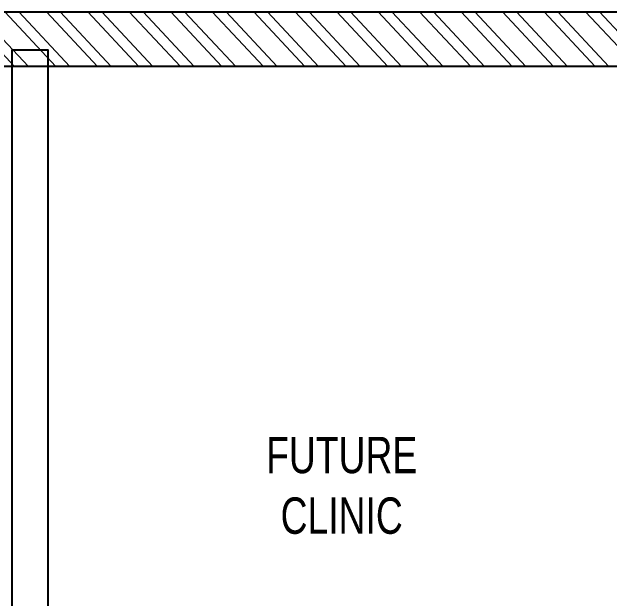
# Model space of a CAD drawing. Header units: feet. Extents: x 6770672 to 6780372, y -5590075 to -5575168.
# Drawn here: x 6775422 to 6777064, y -5576978 to -5575365 of the extents above; entities that cross this region are included whole.
import ezdxf

# ---------------------------------------------------------------- set-up
doc = ezdxf.new("R2010")
doc.units = ezdxf.units.FT
doc.header["$LTSCALE"] = 33
doc.header["$MEASUREMENT"] = 0
doc.layers.add('A-WALL', color=1, linetype='Continuous')
for name, color, linetype, lineweight in [('LENS-PARTITION', 21, 'Continuous', 25), ('LENS_DIMENSION', 193, 'Continuous', 0), ('LENS_TEXT', 31, 'Continuous', 5), ('LN-HATCH', 251, 'Continuous', 0)]:
    doc.layers.add(name, color=color, linetype=linetype, lineweight=lineweight)
doc.styles.get("Standard").update_dxf_attribs({"font": 'GILC____.TTF'})

# ---------------------------------------------------------------- blocks, each defined once
blk = doc.blocks.new('A$C3fdafdbe')
at = {"layer": 'LN-HATCH'}
h = blk.add_hatch(dxfattribs=at)
h.set_pattern_fill('ANSI32', color=256, scale=222, angle=268.1105192815815)
h.set_pattern_definition([(313.1105192815815, (-3157722.668129884, 5466645.492906954), (60.77556509153959, 56.89370077437428), []), (313.1105192815815, (-3157723.962084655, 5466606.269818398), (60.77556509153959, 56.89370077437428), [])])
h.paths.add_polyline_path([(9550.00000000745, -710.0000000009313), (9700.00000000745, -710.0000000009313), (9700.00000000745, 13410), (9550.00000000745, 13410)])
h.paths.add_polyline_path([(9700.00000000745, 13410), (7625.000000001863, 13410), (7625.000000001863, 13560), (9700.00000000745, 13560)])
h.paths.add_polyline_path([(7125.000000001863, 13410), (1550, 13410), (1550, 13560), (7125.000000001863, 13560)])
h.paths.add_polyline_path([(1350, 13260), (1200, 13260), (1200, 8460), (1350, 8460)])
h.paths.add_polyline_path([(1350, 8010), (1200, 8010), (1200, 3210), (1350, 3210)])
h.paths.add_polyline_path([(1200, 650), (1270.000000003725, 650), (1270.000000003725, 860), (1350, 860), (1350, 2760), (1200, 2760)])
at = {"layer": 'A-WALL'}
blk.add_lwpolyline([(7125.000000001863, 13410), (1550, 13410), (1550, 13560), (7125.000000001863, 13560)], close=True, dxfattribs=at)

msp = doc.modelspace()

# ---------------------------------------------------------------- linework, layer by layer
at = {"layer": 'LENS-PARTITION'}
msp.add_lwpolyline([(6775421.61873503, -5577014.821644893), (6775521.618735031, -5577014.821644893), (6775521.618735031, -5575470.136584015), (6775421.61873503, -5575470.136584015)], close=True, dxfattribs=at)

# ---------------------------------------------------------------- block references
at = {"layer": 'LENS_DIMENSION'}
msp.add_blockref('A$C3fdafdbe', (6770671.618735029, -5588925.136584015), dxfattribs=at)

# ---------------------------------------------------------------- texts
at = {"layer": 'LENS_TEXT', "linetype": 'Continuous', "ltscale": 3, "insert": (6776328.378131209, -5576668.357567236), "char_height": 100, "attachment_point": 5}
msp.add_mtext_dynamic_manual_height_columns('FUTURE CLINIC', width=716.5258494389461, gutter_width=0.9999999999999992, heights=[0], dxfattribs=at)

doc.saveas('drawing.dxf')
